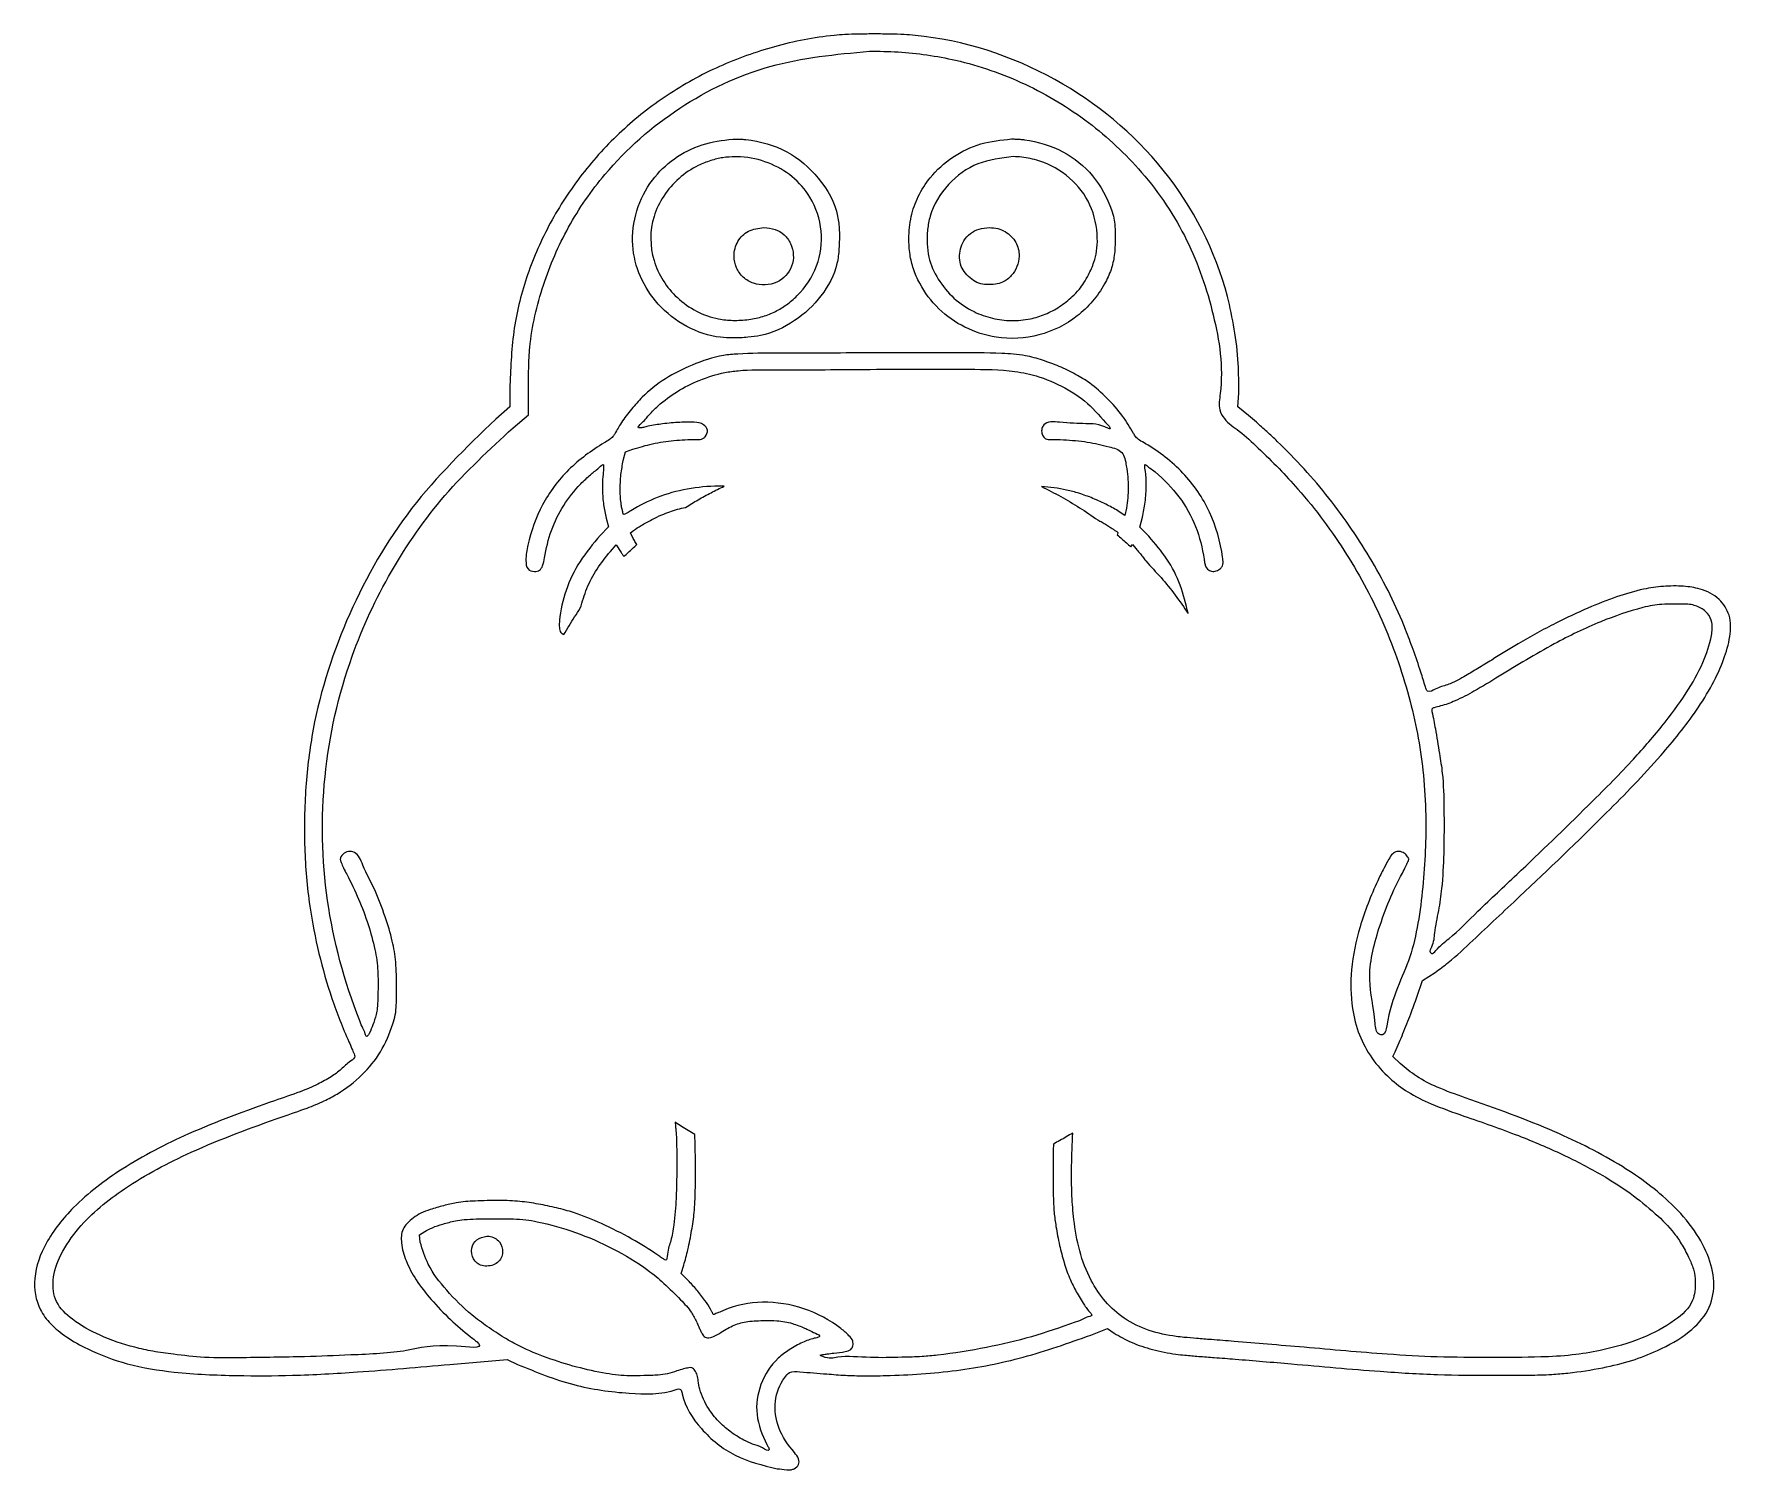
# Model space of a CAD drawing. Extents: x 80 to 264, y 92 to 248.
import ezdxf

# ---------------------------------------------------------------- set-up
doc = ezdxf.new("R2010")
doc.units = 0
doc.layers.get('0').update_dxf_attribs({"linetype": 'CONTINUOUS'})

msp = doc.modelspace()

# ---------------------------------------------------------------- linework, layer by layer
at = {"color": 7}
for p, q in [((171.54481, 248.144439), (171.54481, 248.144439)), ((170.990839, 246.276371), (170.990839, 246.276371)), ((156.162045, 236.744205), (156.162045, 236.744205)), ((186.3951, 236.760743), (186.3951, 236.760743)), ((156.429936, 234.833143), (156.429936, 234.833143)), ((186.581409, 234.844717), (186.581409, 234.844717)), ((159.531073, 227.153061), (159.531073, 227.153061)), ((183.987942, 227.153061), (183.987942, 227.153061)), ((180.271098, 213.592613), (180.271098, 213.592613)), ((132.005586, 210.086883), (132.005586, 207.715005)), ((134.009805, 206.858966), (134.006497, 209.855373)), ((210.948984, 207.735399), (211.034424, 209.190057)), ((132.005586, 207.715005), (130.456119, 206.400355)), ((132.338521, 205.447305), (134.009805, 206.858966)), ((212.097716, 206.790617), (210.948984, 207.735399)), ((144.296034, 201.912361), (144.546836, 202.840057)), ((144.546836, 202.840057), (145.336728, 203.123382)), ((142.443951, 195.654414), (142.69365, 194.731129)), ((198.697122, 195.948763), (198.081965, 196.355561)), ((198.876268, 196.741963), (198.697122, 195.948763)), ((200.300607, 194.66829), (200.600468, 195.756939)), ((142.69365, 194.731129), (141.789105, 193.787449)), ((145.058915, 194.063056), (145.397361, 194.319923)), ((145.379172, 193.45341), (145.058915, 194.063056)), ((201.271849, 193.687127), (200.300607, 194.66829)), ((142.894843, 192.053876), (143.535355, 192.780928)), ((143.535355, 192.780928), (144.060664, 191.950247)), ((199.331021, 192.53233), (199.503549, 192.789748)), ((199.503549, 192.789748), (199.905936, 192.333894)), ((258.241049, 186.342734), (258.241049, 186.342734)), ((230.350108, 143.740409), (230.95865, 145.553907)), ((230.95865, 145.553907), (232.332829, 146.417659)), ((227.750576, 137.290088), (227.988701, 137.814843)), ((228.549287, 136.541535), (227.750576, 137.290088)), ((130.280283, 119.709077), (130.280283, 119.709077)), ((122.191199, 117.958416), (122.758398, 118.318909)), ((122.265062, 117.176793), (122.191199, 117.958416)), ((129.484879, 117.821716), (129.484879, 117.821716)), ((150.564452, 113.790676), (150.851085, 114.674275)), ((151.324028, 113.025039), (150.564452, 113.790676)), ((194.994059, 107.103884), (196.806453, 107.803927)), ((196.806453, 107.803927), (197.52634, 107.307834)), ((125.488017, 103.914002), (131.694702, 104.459154)), ((131.694702, 104.459154), (132.820833, 103.928333)), ((160.983524, 92.616844), (160.983524, 92.616294))]:
    msp.add_line(p, q, dxfattribs=at)
for points, knots in [([(171.54481, 248.144439), (170.978182, 248.140854), (169.904098, 248.134059), (168.4408, 248.090203), (165.359968, 247.850457), (160.726201, 246.93364), (154.60882, 244.756737), (149.014628, 241.659211), (143.977613, 237.722582), (139.704817, 233.039294), (136.26442, 227.778022), (133.777088, 222.150063), (132.251663, 216.212938), (132.088637, 212.154421), (132.005586, 210.086883)], [0, 0, 0, 0, 1.699946, 3.222374, 4.390493, 10.968277, 17.31314, 23.804153, 30.062746, 36.410552, 42.735897, 48.836734, 54.800595, 60.993782, 60.993782, 60.993782, 60.993782]), ([(211.034424, 209.190057), (211.037932, 210.271034), (211.045505, 212.6049), (210.593869, 216.119577), (209.087754, 223.54353), (203.660702, 234.060244), (191.430636, 244.147804), (180.831776, 247.605576), (174.648132, 248.090388), (173.185275, 248.133929), (172.111396, 248.140809), (171.54481, 248.144439)], [0, 0, 0, 0, 3.240219, 6.995745, 10.602541, 25.960779, 41.258081, 57.176415, 58.343441, 59.865403, 61.565254, 61.565254, 61.565254, 61.565254]), ([(134.006497, 209.855373), (134.010793, 210.418435), (134.019027, 211.497698), (134.065061, 212.934581), (134.297004, 216.109789), (135.442434, 220.96624), (138.177939, 227.336444), (142.87468, 234.130328), (150.112834, 240.495507), (160.097865, 245.25147), (167.345096, 245.933349), (170.990839, 246.276371)], [0, 0, 0, 0, 1.689231, 3.237874, 4.311857, 11.237652, 18.065439, 25.01481, 35.844458, 46.627628, 57.543297, 57.543297, 57.543297, 57.543297]), ([(170.990839, 246.276371), (172.027903, 246.267213), (174.111024, 246.248818), (177.235738, 245.906768), (181.918678, 245.052183), (187.997732, 242.931482), (194.871588, 238.795006), (200.938128, 233.120044), (205.698457, 226.024613), (208.507483, 217.763663), (209.46361, 211.483637), (208.787412, 207.603603), (209.599624, 206.086553), (211.319887, 205.023141), (213.245582, 203.164588), (215.390781, 201.088322), (218.782919, 197.40084), (222.890659, 191.905649), (227.002537, 184.144353), (229.313143, 177.326024), (230.558045, 171.819266), (231.11608, 167.692662), (231.431641, 162.291758), (231.121098, 155.786695), (229.946746, 147.608364), (227.472422, 143.663101), (226.919513, 139.544839), (225.902174, 139.773089), (225.779185, 142.33888), (224.80597, 145.775791), (226.203559, 151.584782), (227.838344, 155.483674), (229.125786, 157.817011), (229.316879, 158.302138), (229.519797, 158.60583), (229.43516, 158.802091), (229.332606, 158.966082), (229.137876, 159.247146), (228.74564, 159.506913), (228.185263, 159.569149), (227.633462, 159.265885), (227.250415, 158.556344), (226.693958, 157.594621), (225.544853, 155.185487), (224.108944, 151.589387), (223.123477, 146.899922), (223.173705, 142.896223), (224.006807, 139.642375), (225.392285, 137.046105), (227.247107, 134.994616), (229.441793, 133.32331), (232.176286, 131.989092), (236.238456, 130.570208), (241.050921, 128.913591), (246.061718, 126.777499), (250.115982, 124.696484), (253.485451, 122.538803), (256.100617, 120.422999), (258.033135, 118.547858), (259.165929, 116.810628), (259.871318, 115.462389), (260.425316, 114.17394), (260.562263, 112.960266), (260.53594, 111.877674), (260.151251, 110.213347), (258.051701, 108.343341), (254.620028, 106.564363), (250.783407, 105.493524), (247.088106, 104.868698), (243.103641, 104.667409), (238.222466, 104.686496), (232.669482, 104.671192), (225.932363, 105.08021), (219.80208, 105.635947), (214.26348, 106.103858), (210.909079, 106.382854), (208.348992, 106.5814), (206.538056, 106.719211), (205.266818, 106.831588), (202.559322, 107.126351), (198.444801, 108.338777), (194.359785, 113.250531), (193.234631, 118.209751), (192.907192, 122.424905), (192.886682, 125.552312), (192.978747, 127.818725), (193.026769, 129.00091)], [0, 0, 0, 0, 3.109698, 6.246359, 9.415288, 17.380816, 25.398409, 33.313996, 42.129379, 50.725493, 59.295259, 61.045184, 62.121676, 64.22275, 66.988418, 70.156035, 73.174881, 82.014229, 90.649245, 99.418464, 103.523055, 107.569848, 111.905449, 119.688585, 127.399492, 135.262794, 136.356343, 136.702373, 137.951795, 142.736279, 148.345662, 154.890128, 155.66254, 156.246284, 156.516334, 156.64373, 156.854124, 157.10609, 157.660951, 158.209106, 158.711881, 159.44664, 160.571245, 162.069993, 167.433048, 172.161746, 176.351656, 179.3235, 182.156067, 185.09086, 187.550509, 190.389665, 194.173848, 200.456941, 205.654086, 210.500889, 214.113649, 217.631478, 220.591257, 222.133956, 223.828258, 225.163138, 226.305216, 227.457912, 228.409106, 231.34331, 235.350106, 240.100285, 243.17418, 246.590446, 252.046674, 257.822774, 263.242797, 272.28677, 276.289779, 279.917577, 282.384892, 283.992646, 285.367034, 286.210879, 292.177276, 297.626671, 304.508032, 307.07203, 310.327711, 313.877535, 313.877535, 313.877535, 313.877535]), ([(156.162045, 236.744205), (155.03851, 236.604911), (152.791511, 236.326332), (149.756761, 234.741522), (146.334137, 231.489195), (144.3921, 225.304619), (147.607558, 218.151205), (152.719947, 215.326336), (156.262044, 215.165431), (157.713613, 215.23765), (160.060959, 215.530684), (162.977327, 216.877259), (165.883951, 219.614913), (167.443092, 222.491125), (167.720424, 224.999021), (167.753651, 226.708602), (167.489971, 229.433304), (165.677961, 232.648321), (162.145267, 235.678662), (158.979206, 236.579933), (157.120939, 236.735911), (156.641793, 236.753764), (156.32208, 236.747394), (156.162045, 236.744205)], [0, 0, 0, 0, 3.374664, 6.749112, 10.051337, 17.412864, 24.388763, 32.041171, 33.338692, 35.011295, 36.39642, 40.420384, 44.356221, 48.266973, 49.87981, 51.884686, 53.397065, 58.046128, 62.46813, 67.10847, 67.58656, 68.06563, 68.545777, 68.545777, 68.545777, 68.545777]), ([(186.3951, 236.760743), (185.275242, 236.647443), (183.026416, 236.419922), (179.956642, 234.921074), (177.668953, 232.864395), (176.215753, 230.589864), (175.414263, 228.332221), (175.222052, 226.181524), (175.33221, 224.265971), (175.728136, 222.623371), (176.639581, 220.556091), (178.384584, 218.211328), (181.300493, 216.187816), (185.055974, 214.963389), (189.447086, 215.22993), (193.697943, 217.302303), (196.11942, 220.160774), (197.216301, 222.538501), (197.609145, 224.209271), (197.633118, 225.791234), (197.638259, 227.148512), (197.525002, 228.19692), (196.923155, 230.121103), (195.432932, 232.921933), (192.025724, 235.631059), (189.09649, 236.531542), (187.338536, 236.728938), (186.867861, 236.758411), (186.552939, 236.759965), (186.3951, 236.760743)], [0, 0, 0, 0, 3.355244, 6.737779, 10.042275, 12.465273, 14.764013, 17.159233, 18.891103, 20.50305, 22.197391, 25.645589, 29.115034, 32.683944, 37.312353, 41.93522, 46.50381, 48.220945, 49.761356, 51.611552, 52.950389, 53.836085, 54.759335, 58.985153, 63.122254, 67.489875, 67.958984, 68.430178, 68.903638, 68.903638, 68.903638, 68.903638]), ([(156.429936, 234.833143), (156.49523, 234.832826), (156.626387, 234.832191), (156.823954, 234.825999), (157.976944, 234.768944), (160.051213, 234.322284), (162.690065, 232.794479), (164.892189, 230.298458), (166.047008, 226.819067), (165.53303, 222.870961), (163.765331, 220.245983), (162.042923, 218.781177), (160.798276, 218.026233), (159.428079, 217.462099), (157.863097, 217.143948), (156.242355, 217.055126), (153.468472, 217.317223), (149.929546, 219.183072), (147.175124, 223.436427), (147.152383, 227.697472), (148.603217, 230.661435), (150.258643, 232.565174), (152.080525, 233.784908), (153.731313, 234.431557), (155.080701, 234.774367), (155.981696, 234.813617), (156.429936, 234.833143)], [0, 0, 0, 0, 0.195878, 0.393466, 0.5929, 3.659545, 6.640936, 9.595826, 13.464275, 17.252266, 21.14203, 22.633813, 24.018981, 25.491534, 27.056051, 28.786583, 30.343782, 35.384092, 40.121018, 44.916795, 47.364865, 49.903886, 52.401206, 53.854481, 55.210855, 56.553705, 56.553705, 56.553705, 56.553705]), ([(186.581409, 234.844717), (186.890188, 234.833104), (187.511698, 234.80973), (188.440973, 234.654565), (190.284744, 234.15991), (192.817438, 232.74828), (195.161079, 229.709602), (195.765977, 226.761069), (195.669866, 224.647215), (195.346001, 223.299209), (194.811372, 222.173185), (194.294516, 221.175826), (193.701575, 220.387009), (192.828222, 219.511618), (191.636573, 218.548735), (190.093204, 217.724064), (188.323849, 217.176017), (186.373916, 216.995171), (184.289707, 217.265032), (182.133453, 218.023665), (180.053657, 219.438869), (178.367396, 221.491713), (177.413948, 223.560656), (177.20473, 225.429835), (177.251167, 226.917678), (177.67699, 229.227586), (179.353715, 231.969992), (182.642299, 234.389041), (185.265407, 234.692482), (186.581409, 234.844717)], [0, 0, 0, 0, 0.926261, 1.864385, 2.818332, 6.650364, 10.30942, 13.985133, 15.399946, 16.642101, 18.112827, 19.128142, 20.007035, 21.059906, 22.832206, 24.583085, 26.275229, 28.358542, 30.405264, 32.534389, 35.163208, 37.838687, 40.427838, 41.85685, 43.444414, 44.882196, 48.863666, 52.752263, 56.667331, 56.667331, 56.667331, 56.667331]), ([(159.531073, 227.153061), (158.950597, 227.079675), (157.836732, 226.938856), (156.574802, 225.710864), (156.195095, 224.184348), (156.486988, 222.779229), (157.254661, 221.707268), (158.751479, 220.825761), (161.033317, 220.913358), (162.903141, 222.873155), (162.752793, 225.10941), (161.79708, 226.418017), (160.747311, 227.056549), (159.948136, 227.119966), (159.531073, 227.153061)], [0, 0, 0, 0, 1.715787, 3.292396, 4.937074, 6.228736, 7.486415, 8.774645, 11.31897, 13.658898, 16.125518, 17.301054, 18.437878, 19.678692, 19.678692, 19.678692, 19.678692]), ([(183.987942, 227.153061), (183.608936, 227.127399), (182.88217, 227.078192), (181.901624, 226.555718), (181.199979, 225.790836), (180.812244, 224.847988), (180.719313, 223.889514), (180.874949, 222.948623), (181.393318, 222.166068), (182.043216, 221.542657), (182.817894, 221.062612), (183.722477, 220.951038), (184.59793, 220.98634), (185.57103, 221.224571), (186.417815, 221.902647), (187.059613, 222.899919), (187.253242, 223.944023), (187.172705, 224.846634), (186.877098, 225.583272), (186.390563, 226.223959), (185.7287, 226.758799), (184.898531, 227.09095), (184.297428, 227.131951), (183.987942, 227.153061)], [0, 0, 0, 0, 1.128413, 2.163794, 3.243959, 4.179996, 5.169727, 6.104949, 6.976461, 7.929557, 8.803583, 9.649869, 10.613383, 11.432925, 12.608045, 13.764525, 14.927212, 15.720317, 16.456205, 17.276445, 18.108451, 18.981434, 19.907911, 19.907911, 19.907911, 19.907911]), ([(180.271098, 213.592613), (179.418932, 213.59344), (177.532664, 213.595271), (174.408024, 213.585928), (168.868926, 213.574188), (162.900059, 213.509591), (157.647297, 213.547406), (154.486622, 213.266024), (151.81701, 212.358702), (148.821412, 210.86821), (146.649205, 209.158728), (145.152397, 207.464678), (144.124216, 206.155924), (143.550356, 205.09953), (143.162888, 204.444308), (142.748029, 204.126445), (141.021352, 203.126741), (138.22535, 201.079903), (135.344402, 197.253011), (134.078633, 193.669662), (133.687893, 191.366143), (133.785184, 190.083734), (134.601627, 189.818583), (135.252564, 189.952231), (135.6403, 190.567765), (135.848345, 192.064691), (136.388656, 194.338166), (137.745144, 197.095734), (139.250762, 198.989391), (140.731533, 200.39908), (141.349812, 200.836904), (142.182911, 201.621914), (142.149143, 201.135024), (142.134854, 200.759417), (142.044434, 199.880396), (142.012527, 198.655481), (142.122051, 197.126968), (142.339475, 196.132345), (142.443951, 195.654414)], [0, 0, 0, 0, 2.556495, 5.658798, 9.373991, 19.173512, 23.568409, 25.127193, 28.66944, 31.932541, 35.145387, 36.874001, 38.713631, 40.114015, 40.488827, 40.977566, 41.653516, 46.495909, 51.22227, 55.861764, 57.558179, 58.494549, 59.246029, 59.801008, 60.377966, 61.271237, 64.342194, 67.352397, 70.339773, 71.781564, 73.02433, 73.568518, 73.754711, 74.203139, 74.817808, 76.332277, 77.918295, 79.385333, 79.385333, 79.385333, 79.385333]), ([(200.600468, 195.756939), (200.706182, 196.295806), (200.93285, 197.451216), (201.025274, 199.131771), (200.97515, 200.366936), (200.85706, 201.079965), (200.821562, 201.300266), (200.866233, 201.541255), (201.161216, 201.239804), (201.477079, 201.067267), (202.803453, 199.971101), (204.647442, 198.089727), (206.518292, 194.810899), (207.12229, 192.257572), (207.337934, 190.770255), (207.455672, 190.403845), (207.669263, 190.064834), (208.086438, 189.861646), (208.626759, 189.889188), (209.023327, 190.153145), (209.303538, 190.469469), (209.354999, 190.911912), (209.096955, 192.895951), (208.118599, 196.436272), (205.181778, 200.736353), (202.210648, 203.026366), (200.332175, 204.057154), (199.860764, 204.423975), (199.341216, 205.366435), (198.426537, 206.86415), (196.782476, 208.679513), (195.079917, 210.223131), (193.289074, 211.300401), (191.587758, 212.127205), (189.762249, 212.793186), (187.698523, 213.386273), (184.500478, 213.584975), (181.957518, 213.589568), (180.271098, 213.592613)], [0, 0, 0, 0, 1.64686, 3.531114, 5.017471, 5.386774, 5.647415, 5.751065, 5.967155, 6.455495, 7.111805, 10.850371, 14.546266, 18.190592, 18.666142, 19.050631, 19.3381, 19.845389, 20.353982, 20.892219, 21.236764, 21.58055, 22.179553, 27.262793, 32.392146, 37.541397, 38.315561, 38.840945, 39.298165, 41.512666, 44.111745, 46.608477, 48.377345, 50.360547, 52.275286, 54.203904, 56.776113, 61.840471, 61.840471, 61.840471, 61.840471]), ([(145.336728, 203.123382), (146.037819, 203.33919), (147.491721, 203.786725), (149.796662, 204.116649), (151.53753, 204.191233), (152.591478, 204.171034), (152.944923, 204.267311), (153.275161, 204.588336), (153.581501, 205.212815), (152.934576, 205.941613), (151.81756, 206.103754), (150.330446, 206.048006), (148.653217, 205.911914), (147.342465, 205.698361), (146.512706, 205.50665), (146.191263, 205.433825), (145.732775, 205.419385), (146.65818, 206.277044), (147.062905, 206.873788), (148.40185, 208.170707), (150.106093, 209.459629), (152.585914, 210.674705), (154.816608, 211.408301), (157.587115, 211.772283), (162.633644, 211.689212), (170.771415, 211.822134), (179.229163, 211.776321), (185.340273, 211.807676), (188.94398, 211.224157), (191.855257, 210.054759), (194.690774, 208.298417), (196.245459, 206.378839), (197.031781, 205.565752), (197.109473, 205.289381), (195.868649, 205.902018), (194.454945, 205.867017), (192.096035, 205.976833), (190.087843, 206.203741), (189.645798, 205.355066), (189.654196, 204.871297), (189.827686, 204.472049), (190.164619, 204.182969), (190.942829, 204.196951), (192.412459, 204.144994), (194.59128, 203.976088), (196.617527, 203.48434), (198.573271, 202.975719), (198.908984, 200.989087), (199.134534, 199.029617), (198.960187, 197.485291), (198.876268, 196.741963)], [0, 0, 0, 0, 2.19782, 4.557774, 6.960673, 7.415583, 7.722946, 8.021804, 8.789564, 9.493865, 10.540561, 12.089447, 13.977955, 15.565824, 16.10393, 16.483817, 16.626703, 17.271784, 18.519464, 19.803129, 22.435496, 25.099136, 27.989223, 29.448949, 33.458867, 43.101039, 53.876352, 58.847569, 61.397148, 64.778298, 68.17149, 71.397987, 71.771621, 71.876421, 72.047833, 74.567061, 77.404947, 79.147413, 79.579899, 80.097488, 80.555382, 80.848513, 81.370212, 82.772434, 85.367661, 87.77646, 89.29029, 90.800407, 93.193601, 95.414498, 95.414498, 95.414498, 95.414498]), ([(130.456119, 206.400355), (127.256262, 203.296388), (120.872343, 197.103777), (114.227083, 185.488118), (110.812889, 175.050467), (109.76064, 166.420078), (109.637686, 159.993233), (110.14483, 153.948295), (111.209749, 148.500183), (112.6254, 143.569148), (113.950937, 140.182467), (114.851562, 138.200498), (115.038237, 137.693407), (115.291923, 137.179767), (114.456679, 136.641494), (113.752099, 135.900493), (112.541001, 135.023055), (111.064247, 134.206858), (108.997847, 133.360814), (104.251001, 131.752074), (97.63666, 129.32633), (90.243781, 125.521377), (84.957974, 121.520219), (81.659233, 117.432727), (80.177069, 113.486007), (80.659123, 110.219773), (82.218059, 108.189742), (83.989046, 106.775577), (86.758052, 105.247892), (90.657225, 103.788027), (96.132251, 102.913514), (102.134679, 102.679923), (108.758494, 102.683056), (116.462996, 103.132552), (122.144874, 103.624529), (125.488017, 103.914002)], [0, 0, 0, 0, 13.316922, 26.568108, 39.680949, 45.983562, 52.589062, 58.936019, 64.140103, 69.224836, 74.285634, 75.091328, 75.694481, 75.96516, 76.662544, 78.017706, 79.374122, 81.014207, 83.108828, 86.046849, 96.062529, 104.206827, 110.912735, 115.795042, 119.791782, 123.236941, 125.113919, 127.349906, 129.99449, 134.574989, 139.760769, 146.550265, 152.583686, 159.626311, 169.693502, 169.693502, 169.693502, 169.693502]), ([(232.332829, 146.417659), (232.81187, 146.765746), (234.260045, 147.818035), (237.230612, 150.657342), (242.984349, 156.01085), (249.876954, 162.603231), (256.374434, 169.264686), (260.176201, 173.976213), (262.395078, 177.50797), (263.625944, 180.193059), (264.378987, 182.700624), (264.44103, 185.093836), (263.175019, 187.082225), (261.249866, 188.028857), (259.14948, 188.324653), (257.086066, 188.309936), (254.638576, 187.954197), (251.901664, 187.116235), (248.725223, 185.886045), (245.867312, 184.509336), (243.351204, 183.206586), (241.032786, 181.865764), (238.916512, 180.554092), (237.026186, 179.396506), (235.801423, 178.670984), (234.728914, 178.043044), (233.608995, 177.532134), (232.549236, 177.295203), (231.735812, 176.755893), (231.406647, 176.978305), (231.33717, 177.146357), (231.146167, 177.813989), (230.704294, 179.262332), (229.976923, 181.327298), (228.462303, 185.438867), (225.633247, 191.078443), (220.963659, 197.946929), (216.866484, 202.447637), (214.085523, 205.030312), (213.049033, 205.976602), (212.381865, 206.547479), (212.097716, 206.790617)], [0, 0, 0, 0, 1.775169, 5.36646, 12.300784, 25.370293, 33.969408, 40.204403, 43.487086, 46.460124, 49.02937, 51.33955, 53.377786, 55.722118, 57.527562, 59.718804, 61.889929, 64.923911, 68.281564, 72.103924, 74.43278, 76.780784, 80.136269, 81.90103, 83.432963, 84.400813, 85.644737, 87.040684, 87.895436, 88.001035, 88.184503, 88.42112, 90.101416, 92.705896, 94.998164, 103.240438, 111.551576, 119.850105, 121.425857, 122.938083, 124.05995, 124.05995, 124.05995, 124.05995]), ([(149.919532, 130.162873), (149.927638, 130.072107), (149.944, 129.888915), (149.969058, 129.624844), (150.081975, 128.28169), (150.11457, 125.716909), (150.058131, 122.246181), (149.872288, 119.464039), (149.496255, 117.304654), (149.098971, 116.388127), (149.03835, 115.100143), (148.658597, 115.338685), (148.400211, 115.503163), (147.262991, 116.318196), (145.148455, 117.611387), (142.083599, 119.158727), (139.347965, 120.286395), (137.037091, 120.914241), (135.094229, 121.312534), (133.034655, 121.636905), (130.728591, 121.707764), (128.425489, 121.652053), (126.381999, 121.524692), (124.77288, 121.124992), (123.490377, 120.747337), (122.361381, 120.376639), (121.522862, 119.824561), (120.87033, 119.247895), (120.19887, 118.39493), (120.178119, 116.896375), (120.714305, 115.037343), (121.827516, 112.955448), (123.506338, 110.858284), (125.472976, 108.784554), (127.120385, 107.387182), (128.155949, 106.586161), (128.467251, 106.348832), (129.189696, 105.556051), (123.875312, 106.302174), (121.108923, 105.20949), (114.978001, 104.949567), (109.209928, 104.707074), (103.868598, 104.664202), (99.11882, 104.582411), (95.875397, 104.972508), (93.350617, 105.301336), (90.666995, 105.893549), (87.659531, 106.896825), (84.759747, 108.523886), (82.611709, 110.516386), (82.280979, 113.264819), (83.264339, 116.047955), (85.758766, 119.593383), (90.546004, 123.481516), (98.057165, 127.418465), (104.858803, 129.925537), (109.737673, 131.591794), (111.743617, 132.393731), (113.803196, 133.496512), (116.002075, 135.155476), (118.102721, 137.760101), (119.089368, 140.088126), (119.612759, 141.820955), (119.708092, 143.172523), (119.70429, 145.080682), (119.693766, 147.400698), (119.271116, 149.964196), (118.456905, 152.559197), (117.417121, 155.375622), (116.195812, 157.512464), (115.534162, 159.418582), (114.46121, 159.575628), (113.863003, 159.287044), (113.523684, 158.754597), (113.739248, 158.244178), (113.963293, 157.708347), (114.649611, 156.398161), (115.629727, 154.387685), (116.649931, 151.655515), (117.261883, 149.424695), (117.593202, 147.731829), (117.696409, 146.414643), (117.703624, 145.032405), (117.688707, 143.696448), (117.635178, 142.655155), (117.496744, 141.693343), (117.131985, 140.718232), (116.899664, 140.072754), (116.465851, 139.306592), (116.268475, 139.919013), (116.017566, 140.386812), (114.105735, 145.226812), (111.690448, 154.044106), (111.401399, 167.696254), (114.145538, 179.804024), (118.893427, 189.997272), (124.750784, 198.441193), (129.781491, 203.086279), (132.338521, 205.447305)], [0, 0, 0, 0, 0.27338, 0.551761, 0.795785, 4.316626, 8.254271, 11.13131, 12.872276, 14.393998, 15.065036, 15.224436, 15.573131, 16.03662, 19.363363, 23.053859, 26.308158, 28.222328, 30.227397, 32.257865, 34.467691, 37.134515, 39.17662, 40.587199, 42.09386, 43.196535, 44.130513, 45.07809, 45.81474, 47.309131, 49.284344, 51.645336, 54.316078, 57.330146, 60.198973, 60.80523, 61.235462, 61.398728, 63.830164, 69.297435, 75.339142, 80.35725, 87.078774, 91.230797, 94.608868, 96.861781, 98.865877, 102.850846, 106.294997, 108.878993, 111.227095, 114.102705, 117.579984, 124.114342, 132.366042, 142.94134, 145.822694, 147.837352, 149.412312, 152.822179, 156.025747, 159.328042, 160.34353, 161.438024, 163.371262, 166.07658, 168.384143, 171.126283, 174.257053, 177.240499, 178.888485, 179.537243, 180.219523, 180.825423, 181.170449, 181.805668, 182.597444, 185.585392, 188.525795, 191.326729, 192.517874, 193.694149, 195.283842, 196.662388, 197.706474, 198.399292, 199.601331, 200.61633, 201.025818, 201.336588, 202.004664, 202.886533, 216.401261, 229.80594, 243.208407, 253.312442, 263.387913, 273.802895, 273.802895, 273.802895, 273.802895]), ([(155.234349, 199.116047), (155.175085, 199.117077), (155.052995, 199.1192), (154.858053, 199.121996), (153.576495, 199.128809), (151.230496, 198.90135), (147.979814, 198.023051), (145.916209, 196.955371), (144.769493, 196.242013), (144.525213, 196.10792), (144.267092, 196.030983), (144.254877, 196.346223), (144.151767, 196.644617), (144.007783, 197.456388), (143.934959, 198.700591), (143.993244, 200.321507), (144.200056, 201.408095), (144.296034, 201.912361)], [0, 0, 0, 0, 0.17782, 0.366324, 0.584886, 4.022443, 7.405984, 10.587134, 11.040649, 11.366517, 11.503248, 11.691176, 12.074729, 12.571587, 14.083037, 15.860685, 17.400054, 17.400054, 17.400054, 17.400054]), ([(151.04401, 196.829053), (151.497218, 197.105342), (152.403545, 197.657863), (153.801807, 198.421003), (154.756804, 198.88435), (155.234349, 199.116047)], [0, 0, 0, 0, 1.592221, 3.184125, 4.776346, 4.776346, 4.776346, 4.776346]), ([(198.081965, 196.355561), (197.658399, 196.602377), (196.728692, 197.144128), (195.259523, 197.796149), (193.780884, 198.357316), (192.372413, 198.715632), (191.009351, 198.969089), (190.091797, 199.044856), (189.630183, 199.082973)], [0, 0, 0, 0, 1.469739, 3.226012, 4.814811, 6.208392, 7.580038, 8.968753, 8.968753, 8.968753, 8.968753]), ([(189.630183, 199.082973), (190.337427, 198.730006), (191.751606, 198.024226), (193.794246, 196.815881), (195.093794, 195.916327), (195.743711, 195.466451)], [0, 0, 0, 0, 2.370846, 4.740647, 7.111493, 7.111493, 7.111493, 7.111493]), ([(145.397361, 194.319923), (145.674575, 194.503394), (146.317864, 194.929146), (147.351449, 195.483453), (148.378668, 195.992685), (149.314736, 196.356454), (150.172642, 196.634315), (150.753096, 196.764038), (151.04401, 196.829053)], [0, 0, 0, 0, 0.996839, 2.313213, 3.515098, 4.433954, 5.323556, 6.217379, 6.217379, 6.217379, 6.217379]), ([(195.743711, 195.466451), (195.903157, 195.382785), (196.220755, 195.216132), (196.683662, 194.9456), (197.094468, 194.676191), (197.45007, 194.446014), (197.688116, 194.259584), (197.870561, 194.182602), (197.928284, 194.077933), (197.903381, 193.973905), (197.877324, 193.899477), (197.862032, 193.855797)], [0, 0, 0, 0, 0.540179, 1.075982, 1.607234, 2.015111, 2.343117, 2.520392, 2.583801, 2.682843, 2.823535, 2.823535, 2.823535, 2.823535]), ([(141.789105, 193.787449), (141.017738, 192.872083), (139.492672, 191.062316), (138.004276, 187.920109), (137.410558, 185.40331), (137.328817, 183.894906), (137.432269, 183.256884), (137.725023, 183.102234), (137.855633, 183.033238)], [0, 0, 0, 0, 3.576538, 7.071162, 10.351518, 11.175441, 11.699662, 12.12193, 12.12193, 12.12193, 12.12193]), ([(145.774393, 192.790298), (145.725736, 192.865916), (145.630485, 193.013948), (145.497816, 193.234628), (145.417968, 193.38187), (145.379172, 193.45341)], [0, 0, 0, 0, 0.269757, 0.528082, 0.772207, 0.772207, 0.772207, 0.772207]), ([(197.862032, 193.855797), (198.028154, 193.711992), (198.360394, 193.424386), (198.850146, 192.98315), (199.170728, 192.682605), (199.331021, 192.53233)], [0, 0, 0, 0, 0.659149, 1.318275, 1.977424, 1.977424, 1.977424, 1.977424]), ([(205.552034, 185.316924), (205.306546, 186.350829), (204.815018, 188.420964), (203.35346, 191.288755), (201.96353, 192.890192), (201.271849, 193.687127)], [0, 0, 0, 0, 3.181324, 6.369803, 9.52829, 9.52829, 9.52829, 9.52829]), ([(139.633302, 185.881919), (139.846748, 186.607008), (140.282638, 188.087762), (141.395871, 190.177539), (142.391052, 191.423256), (142.894843, 192.053876)], [0, 0, 0, 0, 2.263757, 4.622968, 7.041715, 7.041715, 7.041715, 7.041715]), ([(144.060664, 191.950247), (144.092582, 191.900318), (144.156889, 191.799724), (144.256703, 191.649734), (144.325065, 191.550022), (144.359424, 191.499905)], [0, 0, 0, 0, 0.177776, 0.358172, 0.540464, 0.540464, 0.540464, 0.540464]), ([(144.359424, 191.499905), (144.513879, 191.646289), (144.822784, 191.939053), (145.294521, 192.369257), (145.614434, 192.64995), (145.774393, 192.790298)], [0, 0, 0, 0, 0.638397, 1.276774, 1.915171, 1.915171, 1.915171, 1.915171]), ([(199.905936, 192.333894), (200.028852, 192.190975), (200.273843, 191.906111), (200.63192, 191.472675), (200.834205, 191.157585), (200.957276, 191.017394), (200.957486, 191.017237), (201.492659, 190.400091), (202.636779, 189.242069), (204.159707, 187.324653), (205.087853, 185.986271), (205.552034, 185.316924)], [0, 0, 0, 0, 0.565598, 1.127335, 1.685142, 1.6854, 1.685664, 1.685923, 4.129749, 6.572432, 9.016257, 9.016257, 9.016257, 9.016257]), ([(137.855633, 183.033238), (138.04245, 183.356336), (138.416066, 184.002498), (139.008933, 184.952557), (139.425173, 185.572121), (139.633302, 185.881919)], [0, 0, 0, 0, 1.11961, 2.239111, 3.358721, 3.358721, 3.358721, 3.358721]), ([(258.241049, 186.342734), (258.676414, 186.344451), (259.360808, 186.34715), (260.252417, 186.286422), (261.060114, 185.973449), (261.938381, 185.455029), (262.471638, 184.248974), (262.25535, 182.368764), (261.367261, 179.769927), (259.504502, 176.470412), (256.848072, 172.927786), (253.282909, 168.842521), (247.981802, 163.541061), (242.366708, 158.116444), (237.356425, 153.450064), (234.37371, 150.439279), (232.792852, 149.26231), (232.044594, 148.360101), (231.655069, 148.696238), (232.188506, 149.521897), (232.230187, 150.964608), (232.714363, 153.113922), (233.131049, 155.964239), (233.299674, 159.682977), (233.309588, 163.840539), (233.227388, 167.471106), (232.772106, 170.309701), (232.403586, 172.598265), (232.118944, 174.078184), (231.931126, 174.99228), (232.39579, 175.1786), (233.213954, 175.345126), (234.723048, 175.902055), (236.807808, 177.006079), (240.335978, 179.174915), (244.808231, 181.885573), (250.015322, 184.432121), (253.650861, 185.668977), (255.883064, 186.219249), (257.017222, 186.33857), (257.795055, 186.341217), (258.241049, 186.342734)], [0, 0, 0, 0, 1.309166, 2.058013, 2.652515, 3.901202, 4.997223, 6.387503, 9.460235, 13.209899, 17.694495, 22.729001, 29.458768, 40.206749, 46.00181, 50.332394, 52.261387, 52.808533, 52.986836, 53.573588, 55.144343, 57.590474, 60.022411, 63.828928, 68.717932, 72.521299, 74.673799, 77.380477, 79.308, 79.556189, 79.856758, 80.57032, 82.238963, 84.532139, 87.697053, 94.632967, 100.230856, 105.044327, 106.123369, 107.118564, 108.456114, 108.456114, 108.456114, 108.456114]), ([(227.988701, 137.814843), (228.277432, 138.474301), (228.869586, 139.826775), (229.66007, 141.802006), (230.131951, 143.127579), (230.350108, 143.740409)], [0, 0, 0, 0, 2.159641, 4.429181, 6.380576, 6.380576, 6.380576, 6.380576]), ([(238.615581, 102.74322), (239.920431, 102.744829), (242.039113, 102.747442), (244.750443, 102.798008), (247.424143, 103.039486), (250.338156, 103.474441), (253.602291, 104.260822), (256.778438, 105.502987), (259.743685, 107.124944), (262.085443, 109.59906), (262.770799, 112.594917), (262.107053, 115.615467), (260.47887, 118.607791), (257.388576, 122.090278), (252.307027, 125.807078), (244.72976, 129.586789), (237.845963, 132.029293), (232.760012, 133.829444), (230.344437, 135.02855), (229.123011, 136.05799), (228.549287, 136.541535)], [0, 0, 0, 0, 3.914977, 6.356742, 8.131003, 11.964912, 15.187653, 18.178857, 22.17532, 25.26781, 28.06844, 31.005797, 34.360511, 38.190547, 44.881689, 53.103393, 63.516832, 66.765888, 69.299393, 71.543527, 71.543527, 71.543527, 71.543527]), ([(152.052184, 128.855391), (151.81161, 128.994706), (151.330474, 129.273329), (150.619384, 129.709283), (150.15282, 130.011673), (149.919532, 130.162873)], [0, 0, 0, 0, 0.833984, 1.667922, 2.501906, 2.501906, 2.501906, 2.501906]), ([(150.851085, 114.674275), (151.005803, 115.232889), (151.349313, 116.473143), (151.707054, 118.385601), (152.036532, 120.510214), (152.117181, 122.992183), (152.146749, 125.81449), (152.083317, 127.854262), (152.052184, 128.855391)], [0, 0, 0, 0, 1.738187, 3.859178, 5.83305, 8.180956, 11.297829, 14.302126, 14.302126, 14.302126, 14.302126]), ([(193.026769, 129.00091), (192.797828, 128.862171), (192.339957, 128.584698), (191.643217, 128.185143), (191.172486, 127.930096), (190.937114, 127.802569)], [0, 0, 0, 0, 0.80308, 1.60612, 2.4092, 2.4092, 2.4092, 2.4092]), ([(190.937114, 127.802569), (190.929972, 127.504473), (190.915283, 126.891375), (190.90506, 125.941939), (190.902068, 124.362636), (190.904806, 122.50947), (190.982252, 120.479794), (191.233248, 118.695615), (191.571562, 116.881766), (192.059258, 115.022043), (192.607787, 113.391628), (193.331907, 111.930087), (194.056652, 110.697566), (194.616881, 109.864573), (194.978035, 109.486702), (195.069549, 109.370271), (195.177393, 109.191241), (194.639443, 109.087827), (194.180467, 108.797569), (191.95818, 108.028531), (188.604404, 106.840186), (183.565566, 105.67487), (179.603991, 105.035728), (176.534324, 104.728465), (174.090144, 104.688532), (171.115492, 104.58753), (167.997865, 104.90876), (166.573973, 104.458676), (165.526485, 104.948033), (166.047376, 104.998999), (166.447477, 105.072397), (167.32566, 105.162572), (168.147532, 105.258587), (168.961058, 105.444902), (169.243792, 105.949541), (169.209989, 106.537131), (168.668914, 107.158518), (167.057941, 108.541906), (163.968679, 110.210668), (159.460219, 110.903324), (156.327074, 110.329343), (154.668691, 109.530056), (154.333785, 109.439825), (154.067806, 109.277699), (153.998011, 109.474011), (153.882758, 109.646627), (153.631137, 110.161555), (153.093091, 110.94556), (152.286573, 111.992631), (151.643183, 112.682719), (151.324028, 113.025039)], [0, 0, 0, 0, 0.894537, 1.839804, 2.848412, 5.632309, 7.400551, 8.934946, 11.032687, 12.932587, 14.70009, 16.181232, 17.817148, 18.984864, 19.195821, 19.363169, 19.453379, 19.739314, 20.453964, 21.444326, 26.435196, 31.436688, 36.816597, 38.489114, 40.692549, 44.109963, 47.643049, 49.270379, 49.585758, 49.815361, 50.350597, 51.076524, 52.313946, 52.956842, 53.413266, 53.922432, 54.623468, 55.787487, 60.351631, 64.88406, 69.207742, 69.79783, 70.222634, 70.391312, 70.500214, 70.740942, 71.061401, 72.183678, 73.609937, 75.013854, 75.013854, 75.013854, 75.013854]), ([(130.280283, 119.709077), (130.979415, 119.710181), (132.12941, 119.711998), (133.694343, 119.629313), (135.961421, 119.220439), (139.176115, 118.314354), (143.199784, 116.525139), (146.420671, 114.644568), (148.790872, 112.663134), (150.352761, 111.117173), (151.488626, 109.907084), (151.974873, 109.026225), (152.245656, 108.515277), (152.470239, 108.027009), (152.654117, 107.602954), (152.826619, 107.281343), (153.008848, 106.946484), (153.479275, 106.737918), (154.181153, 106.962464), (155.09293, 107.519044), (156.268971, 108.24029), (157.911662, 108.643177), (159.471644, 108.677759), (160.811776, 108.670849), (161.807834, 108.577061), (162.803024, 108.314805), (164.019566, 107.866451), (164.681458, 107.489822), (165.7467, 107.030781), (165.44051, 106.858783), (165.255212, 106.802963), (164.650751, 106.68024), (163.629089, 106.296929), (162.31258, 105.558688), (160.544153, 104.255608), (159.003984, 101.872619), (158.505982, 98.421466), (159.397526, 96.150142), (159.99906, 94.991288), (160.119765, 94.802512), (160.053149, 94.439058), (159.132699, 95.105993), (158.386586, 95.20854), (157.119139, 95.828165), (155.869596, 96.593936), (154.568777, 97.752064), (153.622895, 98.940543), (152.978572, 100.133157), (152.569914, 101.146378), (152.428295, 102.036854), (152.350643, 102.749178), (152.111627, 103.23743), (151.775484, 103.612732), (151.303204, 103.541255), (150.769408, 103.42458), (149.997659, 103.181127), (149.103405, 102.878975), (147.899991, 102.732563), (146.534128, 102.703823), (145.093985, 102.66369), (143.723838, 102.741785), (141.799653, 103.028744), (139.196248, 103.59159), (136.068221, 104.587584), (133.438294, 105.639245), (131.303648, 106.847504), (129.575946, 107.987517), (127.379888, 109.601158), (125.187221, 111.826303), (123.111414, 114.437528), (122.517301, 116.360408), (122.265062, 117.176793)], [0, 0, 0, 0, 2.097737, 3.450549, 4.692821, 9.00021, 13.431161, 17.878608, 20.134042, 22.673987, 24.489481, 25.06326, 25.686178, 26.224451, 26.675713, 27.070159, 27.324123, 27.802808, 28.456891, 29.437522, 31.035323, 32.553912, 34.445632, 35.702587, 36.581478, 37.42391, 38.835463, 40.135167, 40.707702, 40.830202, 41.047, 41.316126, 42.65775, 44.314851, 45.82777, 49.218042, 52.503269, 55.918886, 56.253607, 56.477705, 56.556507, 57.272374, 58.443996, 59.463937, 61.268226, 62.917788, 64.638066, 65.79878, 66.978802, 67.888233, 68.505356, 69.098024, 69.536154, 69.859699, 70.440019, 71.213104, 72.269925, 73.269247, 74.830691, 76.370926, 77.588922, 78.94191, 82.203486, 85.566644, 88.783413, 90.676999, 92.913908, 94.993494, 98.834211, 102.284347, 104.829895, 104.829895, 104.829895, 104.829895]), ([(122.758398, 118.318909), (123.035231, 118.468162), (123.661261, 118.805681), (124.790161, 119.162748), (125.932191, 119.463377), (127.141118, 119.64614), (128.54335, 119.701652), (129.62957, 119.706295), (130.280283, 119.709077)], [0, 0, 0, 0, 0.941717, 2.129594, 3.537627, 4.483625, 5.790366, 7.742834, 7.742834, 7.742834, 7.742834]), ([(129.484879, 117.821716), (129.097471, 117.743564), (128.343717, 117.59151), (127.722664, 116.503721), (127.87449, 115.597957), (128.216354, 115.11624), (128.423114, 114.908959), (128.765526, 114.653652), (129.343919, 114.544822), (130.038296, 114.610496), (130.864754, 114.999901), (131.37612, 116.046921), (130.973399, 117.334564), (130.13399, 117.765634), (129.655832, 117.815519), (129.569911, 117.821107), (129.513069, 117.821514), (129.484879, 117.821716)], [0, 0, 0, 0, 1.136622, 2.211447, 3.38094, 3.665055, 3.976726, 4.256653, 4.934038, 5.672116, 6.331886, 7.59695, 8.766263, 10.036726, 10.124301, 10.210248, 10.294811, 10.294811, 10.294811, 10.294811]), ([(160.983524, 92.616294), (161.324454, 92.575188), (161.826318, 92.514678), (162.461029, 92.459176), (162.920891, 92.647145), (163.385417, 93.003748), (163.356485, 93.787256), (162.312646, 94.960558), (160.984529, 96.868149), (160.550537, 99.934723), (161.345119, 101.94592), (162.363931, 103.233306), (164.12345, 103.053376), (166.046954, 102.918095), (168.364006, 102.721465), (170.493782, 102.674348), (174.520903, 102.721136), (180.344051, 103.104876), (187.826665, 104.5512), (192.569342, 106.240316), (194.994059, 107.103884)], [0, 0, 0, 0, 1.037917, 1.527861, 1.863266, 2.520053, 3.1203, 3.959513, 7.13676, 10.022847, 12.786567, 13.519173, 14.660456, 17.58441, 19.599438, 21.564873, 23.988481, 31.673669, 39.047118, 46.760155, 46.760155, 46.760155, 46.760155]), ([(197.52634, 107.307834), (198.130301, 106.960451), (199.444134, 106.204767), (201.721634, 105.488562), (203.686698, 105.070194), (205.368592, 104.90679), (206.756251, 104.785626), (208.576257, 104.652378), (210.900497, 104.476213), (213.693027, 104.245522), (218.932158, 103.793287), (225.234623, 103.222851), (232.522674, 102.762266), (236.607682, 102.749497), (238.615581, 102.74322)], [0, 0, 0, 0, 2.084908, 4.535428, 7.11976, 8.100882, 9.60229, 11.29914, 13.575196, 16.595102, 19.705181, 29.350928, 35.580977, 41.603441, 41.603441, 41.603441, 41.603441]), ([(132.820833, 103.928333), (134.821864, 103.105605), (138.701707, 101.510399), (144.695837, 100.710201), (148.411437, 100.622862), (150.408082, 101.306502), (150.633763, 101.059359), (150.885613, 99.432537), (152.68654, 96.693967), (156.308407, 93.740422), (159.408536, 92.995363), (160.983524, 92.616844)], [0, 0, 0, 0, 6.479118, 12.562507, 17.800519, 18.071323, 18.273983, 18.692829, 22.985775, 27.631311, 32.42868, 32.42868, 32.42868, 32.42868])]:
    msp.add_open_spline(points, degree=3, knots=knots, dxfattribs=at)

doc.saveas('drawing.dxf')
